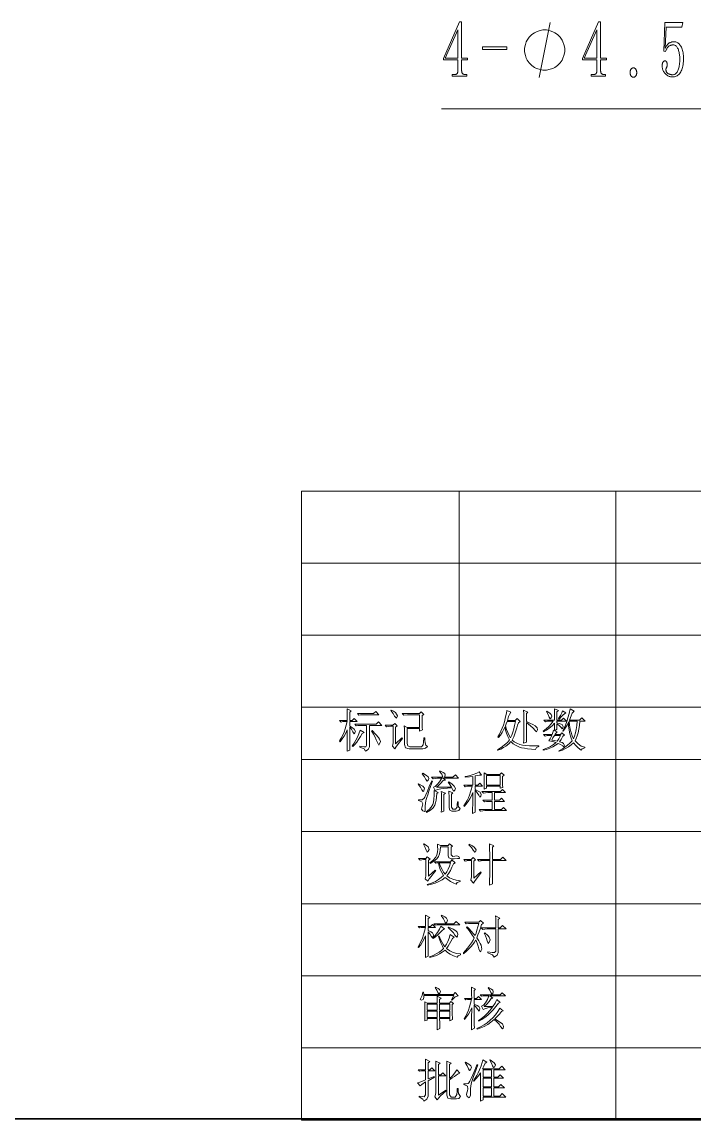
# Model space of a CAD drawing. Extents: x 21 to 293, y 5 to 205.
# Drawn here: x 110 to 152.8, y 5.2 to 75.2 of the extents above; entities that cross this region are included whole.
import ezdxf

# ---------------------------------------------------------------- set-up
doc = ezdxf.new("R2010")
doc.units = 0

msp = doc.modelspace()

# ---------------------------------------------------------------- linework, layer by layer
at = {"color": 7, "lineweight": 13}
for p, q in [((164.622, 69.617), (136.68, 69.617)), ((127.767, 45.293), (292.639, 45.293)), ((127.767, 45.293), (127.767, 5.25)), ((147.783, 45.293), (147.783, 5.25)), ((127.767, 40.704), (192.733, 40.704)), ((127.767, 36.114), (192.733, 36.114)), ((127.767, 31.524), (192.733, 31.524)), ((127.767, 28.199), (192.733, 28.199)), ((127.767, 23.609), (292.639, 23.609)), ((127.767, 19.019), (192.733, 19.019)), ((127.767, 14.429), (192.733, 14.429)), ((127.767, 9.84), (192.733, 9.84)), ((127.767, 5.25), (292.639, 5.25))]:
    msp.add_line(p, q, dxfattribs=at)
at = {"color": 7, "lineweight": 13, "ltscale": 0.42737}
msp.add_line((137.799, 45.293), (137.799, 28.199), dxfattribs=at)
at = {"color": 7, "lineweight": 35}
msp.add_line((292.64, 5.316), (20.64, 5.316), dxfattribs=at)
at = {"color": 7, "lineweight": 13}
for points in [[(137.96, 72.077), (137.961, 72.049), (137.962, 72.024), (137.965, 72), (137.968, 71.977), (137.973, 71.957), (137.979, 71.937), (137.985, 71.92), (137.992, 71.904), (138.001, 71.889), (138.01, 71.877), (138.021, 71.865), (138.033, 71.855), (138.045, 71.846), (138.059, 71.838), (138.073, 71.832), (138.089, 71.826), (138.105, 71.822), (138.122, 71.819), (138.141, 71.817), (138.16, 71.817), (138.28, 71.817), (138.28, 71.697), (137.36, 71.697), (137.36, 71.817), (137.52, 71.817), (137.544, 71.817), (137.565, 71.819), (137.585, 71.822), (137.604, 71.826), (137.62, 71.832), (137.636, 71.838), (137.649, 71.846), (137.661, 71.855), (137.672, 71.865), (137.68, 71.877), (137.688, 71.889), (137.695, 71.904), (137.701, 71.92), (137.706, 71.937), (137.71, 71.957), (137.714, 71.977), (137.717, 72), (137.719, 72.024), (137.72, 72.049), (137.72, 72.077), (137.72, 72.737), (136.8, 72.737), (136.8, 72.837), (137.82, 75.157), (137.96, 75.157), (137.96, 72.857), (138.34, 72.857), (138.34, 72.737), (137.96, 72.737)], [(146.807, 72.077), (146.808, 72.049), (146.809, 72.024), (146.812, 72), (146.815, 71.977), (146.82, 71.957), (146.825, 71.937), (146.832, 71.92), (146.839, 71.904), (146.848, 71.889), (146.857, 71.877), (146.868, 71.865), (146.879, 71.855), (146.892, 71.846), (146.905, 71.838), (146.92, 71.832), (146.935, 71.826), (146.952, 71.822), (146.969, 71.819), (146.988, 71.817), (147.007, 71.817), (147.127, 71.817), (147.127, 71.697), (146.207, 71.697), (146.207, 71.817), (146.367, 71.817), (146.39, 71.817), (146.412, 71.819), (146.432, 71.822), (146.45, 71.826), (146.467, 71.832), (146.482, 71.838), (146.496, 71.846), (146.508, 71.855), (146.518, 71.865), (146.527, 71.877), (146.535, 71.889), (146.542, 71.904), (146.548, 71.92), (146.553, 71.937), (146.557, 71.957), (146.561, 71.977), (146.564, 72), (146.566, 72.024), (146.567, 72.049), (146.567, 72.077), (146.567, 72.737), (145.647, 72.737), (145.647, 72.837), (146.667, 75.157), (146.807, 75.157), (146.807, 72.857), (147.187, 72.857), (147.187, 72.737), (146.807, 72.737)], [(151.487, 73.897), (151.538, 73.894), (151.588, 73.885), (151.635, 73.871), (151.681, 73.85), (151.725, 73.824), (151.767, 73.792), (151.807, 73.755), (151.846, 73.711), (151.882, 73.662), (151.917, 73.607), (151.949, 73.547), (151.978, 73.483), (152.004, 73.416), (152.026, 73.344), (152.045, 73.269), (152.06, 73.19), (152.072, 73.108), (152.08, 73.021), (152.085, 72.931), (152.087, 72.837), (152.085, 72.731), (152.08, 72.629), (152.071, 72.532), (152.058, 72.44), (152.042, 72.352), (152.022, 72.268), (151.999, 72.188), (151.972, 72.113), (151.941, 72.043), (151.907, 71.977), (151.869, 71.916), (151.828, 71.861), (151.783, 71.813), (151.734, 71.772), (151.682, 71.737), (151.626, 71.708), (151.567, 71.685), (151.504, 71.669), (151.437, 71.66), (151.367, 71.657), (151.316, 71.659), (151.266, 71.665), (151.217, 71.676), (151.17, 71.69), (151.125, 71.709), (151.08, 71.732), (151.037, 71.76), (150.996, 71.791), (150.956, 71.827), (150.917, 71.867), (150.881, 71.91), (150.849, 71.954), (150.82, 72.001), (150.796, 72.049), (150.775, 72.099), (150.758, 72.151), (150.744, 72.205), (150.735, 72.26), (150.729, 72.318), (150.727, 72.377), (150.728, 72.4), (150.729, 72.423), (150.732, 72.446), (150.735, 72.468), (150.74, 72.489), (150.745, 72.51), (150.752, 72.53), (150.759, 72.549), (150.768, 72.568), (150.777, 72.587), (150.787, 72.604), (150.798, 72.619), (150.81, 72.633), (150.822, 72.644), (150.835, 72.654), (150.848, 72.662), (150.862, 72.669), (150.876, 72.673), (150.891, 72.676), (150.907, 72.677), (150.923, 72.676), (150.937, 72.673), (150.951, 72.669), (150.963, 72.664), (150.975, 72.657), (150.985, 72.648), (150.995, 72.637), (151.003, 72.625), (151.011, 72.612), (151.017, 72.597), (151.023, 72.581), (151.028, 72.565), (151.032, 72.55), (151.036, 72.536), (151.04, 72.522), (151.042, 72.508), (151.044, 72.494), (151.046, 72.481), (151.047, 72.469), (151.047, 72.457), (151.047, 72.433), (151.046, 72.411), (151.044, 72.389), (151.041, 72.369), (151.037, 72.349), (151.033, 72.331), (151.028, 72.313), (151.022, 72.297), (151.015, 72.281), (151.007, 72.267), (151, 72.253), (150.993, 72.238), (150.987, 72.224), (150.982, 72.209), (150.977, 72.194), (150.974, 72.179), (150.971, 72.164), (150.969, 72.148), (150.968, 72.133), (150.967, 72.117), (150.968, 72.085), (150.972, 72.056), (150.979, 72.028), (150.988, 72.001), (151, 71.977), (151.014, 71.953), (151.031, 71.932), (151.05, 71.912), (151.072, 71.893), (151.097, 71.877), (151.123, 71.861), (151.15, 71.848), (151.178, 71.836), (151.206, 71.825), (151.235, 71.817), (151.264, 71.809), (151.294, 71.804), (151.324, 71.8), (151.355, 71.797), (151.387, 71.797), (151.43, 71.799), (151.471, 71.807), (151.51, 71.82), (151.547, 71.838), (151.582, 71.862), (151.615, 71.89), (151.646, 71.924), (151.675, 71.963), (151.702, 72.007), (151.727, 72.057), (151.75, 72.111), (151.77, 72.169), (151.788, 72.232), (151.804, 72.3), (151.817, 72.372), (151.828, 72.448), (151.836, 72.528), (151.842, 72.613), (151.846, 72.703), (151.847, 72.797), (151.846, 72.875), (151.843, 72.951), (151.837, 73.023), (151.83, 73.093), (151.82, 73.159), (151.808, 73.223), (151.793, 73.283), (151.777, 73.341), (151.758, 73.395), (151.737, 73.447), (151.714, 73.494), (151.69, 73.537), (151.663, 73.574), (151.635, 73.607), (151.605, 73.634), (151.573, 73.657), (151.539, 73.674), (151.504, 73.687), (151.466, 73.694), (151.427, 73.697), (151.396, 73.696), (151.365, 73.693), (151.336, 73.689), (151.307, 73.684), (151.28, 73.677), (151.253, 73.668), (151.228, 73.657), (151.203, 73.645), (151.18, 73.632), (151.157, 73.617), (151.135, 73.599), (151.114, 73.577), (151.092, 73.552), (151.071, 73.524), (151.05, 73.492), (151.029, 73.456), (151.008, 73.416), (150.988, 73.373), (150.967, 73.327), (150.947, 73.277), (150.827, 73.297), (150.887, 75.117), (152.047, 75.117), (151.987, 74.817), (150.987, 74.817), (150.927, 73.497), (150.955, 73.55), (150.983, 73.6), (151.011, 73.645), (151.039, 73.685), (151.067, 73.722), (151.095, 73.753), (151.123, 73.781), (151.151, 73.804), (151.179, 73.822), (151.207, 73.837), (151.235, 73.848), (151.263, 73.858), (151.291, 73.867), (151.319, 73.875), (151.347, 73.882), (151.375, 73.887), (151.403, 73.891), (151.431, 73.894), (151.459, 73.896)], [(137.72, 74.657), (136.921, 72.857), (137.72, 72.857)], [(144.527, 73.367), (144.527, 73.483), (144.469, 73.717), (144.41, 73.892), (144.352, 74.008), (144.235, 74.183), (144.06, 74.358), (143.885, 74.475), (143.769, 74.533), (143.594, 74.592), (143.36, 74.65), (143.244, 74.65), (143.127, 74.65), (142.894, 74.592), (142.719, 74.533), (142.602, 74.475), (142.427, 74.358), (142.252, 74.183), (142.135, 74.008), (142.077, 73.892), (142.019, 73.717), (141.96, 73.483), (141.96, 73.367), (141.96, 73.25), (142.019, 73.017), (142.077, 72.842), (142.135, 72.725), (142.252, 72.55), (142.427, 72.375), (142.602, 72.258), (142.719, 72.2), (142.894, 72.142), (143.127, 72.083), (143.244, 72.083), (143.36, 72.083), (143.594, 72.142), (143.769, 72.2), (143.885, 72.258), (144.06, 72.375), (144.235, 72.55), (144.352, 72.725), (144.41, 72.842), (144.469, 73.017), (144.527, 73.25)], [(146.567, 74.657), (145.767, 72.857), (146.567, 72.857)], [(139.28, 73.397), (139.28, 73.577), (140.84, 73.577), (140.84, 73.397)], [(148.907, 71.637), (148.888, 71.637), (148.869, 71.64), (148.851, 71.644), (148.834, 71.649), (148.817, 71.657), (148.802, 71.665), (148.787, 71.676), (148.773, 71.688), (148.76, 71.701), (148.747, 71.717), (148.736, 71.733), (148.726, 71.751), (148.717, 71.77), (148.709, 71.79), (148.702, 71.812), (148.697, 71.834), (148.693, 71.858), (148.69, 71.883), (148.688, 71.909), (148.687, 71.937), (148.688, 71.964), (148.69, 71.99), (148.693, 72.015), (148.697, 72.039), (148.702, 72.062), (148.709, 72.083), (148.717, 72.103), (148.726, 72.122), (148.736, 72.14), (148.747, 72.157), (148.76, 72.172), (148.773, 72.185), (148.787, 72.197), (148.802, 72.208), (148.817, 72.217), (148.834, 72.224), (148.851, 72.229), (148.869, 72.233), (148.888, 72.236), (148.907, 72.237), (148.923, 72.236), (148.938, 72.233), (148.953, 72.229), (148.968, 72.222), (148.982, 72.214), (148.996, 72.204), (149.009, 72.193), (149.022, 72.179), (149.035, 72.164), (149.047, 72.147), (149.059, 72.128), (149.069, 72.109), (149.078, 72.09), (149.086, 72.07), (149.092, 72.049), (149.098, 72.028), (149.102, 72.006), (149.105, 71.983), (149.107, 71.96), (149.107, 71.937), (149.107, 71.909), (149.105, 71.883), (149.102, 71.858), (149.098, 71.834), (149.092, 71.812), (149.086, 71.79), (149.078, 71.77), (149.069, 71.751), (149.059, 71.733), (149.047, 71.717), (149.035, 71.701), (149.022, 71.688), (149.009, 71.676), (148.996, 71.665), (148.982, 71.657), (148.968, 71.649), (148.953, 71.644), (148.938, 71.64), (148.923, 71.637)], [(130.832, 30.268), (130.832, 29.883), (130.833, 29.554), (130.835, 29.281), (130.837, 29.064), (130.84, 28.903), (130.843, 28.799), (130.66, 28.73), (130.663, 28.905), (130.666, 29.1), (130.668, 29.315), (130.67, 29.551), (130.671, 29.808), (130.671, 30.084), (130.578, 29.887), (130.473, 29.697), (130.354, 29.514), (130.223, 29.338), (130.189, 29.384), (130.291, 29.562), (130.385, 29.75), (130.47, 29.95), (130.546, 30.16), (130.613, 30.381), (130.671, 30.612), (130.384, 30.612), (130.28, 30.589), (130.189, 30.681), (130.671, 30.681), (130.67, 30.891), (130.668, 31.087), (130.665, 31.269), (130.66, 31.436), (130.935, 31.299), (130.832, 31.219), (130.832, 30.681), (130.981, 30.681), (131.108, 30.808), (131.303, 30.612), (130.832, 30.612), (130.832, 30.326), (131.014, 30.219), (131.125, 30.13), (131.2, 29.992), (131.165, 29.895), (131.108, 29.832), (131.027, 29.969), (130.938, 30.136)], [(131.326, 31.123), (132.348, 31.123), (132.486, 31.26), (132.693, 31.054), (131.521, 31.054), (131.418, 31.031)], [(133.448, 31.313), (133.471, 31.348), (133.617, 31.273), (133.758, 31.187), (133.884, 30.992), (133.804, 30.842), (133.689, 30.957), (133.6, 31.127)], [(134.321, 29.166), (134.321, 29.963), (134.318, 30.153), (134.309, 30.355), (134.493, 30.24), (135.286, 30.24), (135.286, 31.054), (134.505, 31.054), (134.286, 31.019), (134.183, 31.123), (135.274, 31.123), (135.389, 31.237), (135.55, 31.076), (135.447, 31.007), (135.448, 30.671), (135.45, 30.406), (135.453, 30.213), (135.458, 30.091), (135.286, 30.01), (135.286, 30.171), (134.482, 30.171), (134.482, 29.223), (134.525, 29.067), (134.654, 29.015), (135.401, 29.015), (135.51, 29.13), (135.534, 29.299), (135.55, 29.578), (135.608, 29.578), (135.613, 29.424), (135.631, 29.262), (135.679, 29.123), (135.78, 29.038), (135.668, 28.917), (135.493, 28.877), (134.608, 28.877), (134.393, 28.949)], [(141.69, 30.613), (141.575, 30.544), (141.522, 30.381), (141.468, 30.21), (141.414, 30.032), (141.353, 29.839), (141.277, 29.642), (141.185, 29.439), (141.305, 29.332), (141.468, 29.239), (141.673, 29.16), (141.83, 29.122), (142.029, 29.094), (142.272, 29.077), (142.557, 29.07), (142.885, 29.074), (142.885, 29.04), (142.733, 28.958), (142.667, 28.846), (142.397, 28.863), (142.159, 28.887), (141.953, 28.917), (141.777, 28.953), (141.633, 28.996), (141.43, 29.085), (141.25, 29.2), (141.093, 29.34), (140.956, 29.2), (140.777, 29.053), (140.631, 28.957), (140.46, 28.869), (140.265, 28.789), (140.242, 28.823), (140.41, 28.918), (140.562, 29.02), (140.696, 29.128), (140.87, 29.292), (141.012, 29.454), (140.904, 29.665), (140.82, 29.873), (140.76, 30.078), (140.725, 30.281), (140.635, 30.092), (140.535, 29.916), (140.428, 29.754), (140.311, 29.604), (140.265, 29.638), (140.37, 29.816), (140.464, 30.001), (140.547, 30.194), (140.618, 30.394), (140.679, 30.602), (140.757, 30.917), (140.807, 31.158), (140.828, 31.325), (141.093, 31.208), (141.007, 31.067), (140.953, 30.93), (140.874, 30.681), (141.368, 30.681), (141.495, 30.808)], [(142.081, 30.555), (142.081, 29.682), (142.084, 29.504), (142.092, 29.314), (141.908, 29.234), (141.917, 29.455), (141.92, 29.682), (141.92, 30.923), (141.917, 31.104), (141.908, 31.348), (142.173, 31.21), (142.081, 31.129), (142.081, 30.612), (142.306, 30.521), (142.492, 30.431), (142.638, 30.342), (142.771, 30.212), (142.793, 30.084), (142.724, 29.958), (142.632, 30.049), (142.52, 30.187), (142.336, 30.356)], [(143.864, 31.436), (144.117, 31.321), (144.025, 31.24), (144.025, 30.711), (144.312, 30.711), (144.439, 30.837), (144.634, 30.642), (144.025, 30.642), (144.025, 30.539), (144.239, 30.484), (144.353, 30.431), (144.416, 30.3), (144.404, 30.215), (144.37, 30.163), (144.289, 30.243), (144.177, 30.366), (144.025, 30.482), (144.025, 30.129), (143.887, 30.038), (144.048, 29.97), (143.899, 29.799), (144.255, 29.799), (144.335, 29.902), (144.508, 29.753), (144.404, 29.696), (144.295, 29.472), (144.197, 29.328), (144.351, 29.281), (144.444, 29.23), (144.508, 29.098), (144.473, 29.018), (144.393, 29.064), (144.258, 29.15), (144.106, 29.225), (143.939, 29.105), (143.76, 29.002), (143.569, 28.917), (143.367, 28.85), (143.152, 28.799), (143.14, 28.834), (143.39, 28.927), (143.612, 29.032), (143.804, 29.151), (143.968, 29.282), (143.741, 29.351), (143.52, 29.397), (143.589, 29.515), (143.703, 29.73), (143.554, 29.73), (143.41, 29.721), (143.278, 29.696), (143.175, 29.799), (143.726, 29.799), (143.772, 29.924), (143.818, 30.072), (143.876, 30.049), (143.876, 30.516), (143.715, 30.35), (143.543, 30.203), (143.359, 30.077), (143.163, 29.97), (143.14, 30.004), (143.34, 30.155), (143.514, 30.311), (143.662, 30.474), (143.784, 30.642), (143.577, 30.642), (143.433, 30.633), (143.301, 30.607), (143.198, 30.711), (143.876, 30.711), (143.874, 30.976), (143.871, 31.217)], [(143.393, 31.275), (143.568, 31.154), (143.657, 31.068), (143.703, 30.964), (143.663, 30.849), (143.6, 30.791), (143.531, 30.907), (143.465, 31.074), (143.359, 31.252)], [(144.381, 31.31), (144.588, 31.171), (144.427, 31.056), (144.321, 30.941), (144.163, 30.78), (144.129, 30.803), (144.254, 31.013), (144.338, 31.182)], [(144.864, 31.436), (145.128, 31.286), (144.99, 31.148), (144.924, 30.987), (144.818, 30.711), (145.473, 30.711), (145.611, 30.849), (145.817, 30.642), (145.484, 30.642), (145.457, 30.372), (145.42, 30.125), (145.375, 29.904), (145.321, 29.706), (145.258, 29.532), (145.186, 29.383), (145.372, 29.196), (145.579, 29.062), (145.806, 28.982), (145.806, 28.936), (145.639, 28.885), (145.576, 28.799), (145.388, 28.942), (145.224, 29.099), (145.082, 29.268), (144.924, 29.129), (144.755, 29.006), (144.573, 28.899), (144.38, 28.807), (144.174, 28.73), (144.152, 28.765), (144.354, 28.867), (144.539, 28.981), (144.707, 29.107), (144.857, 29.245), (144.99, 29.395), (144.911, 29.615), (144.849, 29.843), (144.803, 30.079), (144.773, 30.323), (144.76, 30.576), (144.672, 30.381), (144.561, 30.194), (144.427, 30.014), (144.393, 30.037), (144.482, 30.203), (144.568, 30.396), (144.648, 30.616), (144.725, 30.863), (144.796, 31.136)], [(131.498, 30.067), (131.751, 29.917), (131.636, 29.859), (131.52, 29.66), (131.401, 29.477), (131.279, 29.311), (131.155, 29.162), (131.027, 29.029), (130.993, 29.063), (131.116, 29.24), (131.228, 29.429), (131.329, 29.629), (131.419, 29.842)], [(131.487, 29.053), (131.734, 29.012), (131.854, 29.006), (131.912, 29.099), (131.912, 30.377), (131.349, 30.377), (131.246, 30.354), (131.154, 30.446), (132.521, 30.446), (132.67, 30.595), (132.888, 30.377), (132.084, 30.377), (132.084, 29.006), (132.015, 28.848), (131.831, 28.742), (131.745, 28.874), (131.487, 28.995)], [(133.551, 29.059), (133.597, 29.263), (133.597, 30.318), (133.459, 30.318), (133.316, 30.31), (133.183, 30.284), (133.08, 30.387), (133.586, 30.387), (133.7, 30.502), (133.861, 30.342), (133.758, 30.262), (133.758, 29.206), (134.16, 29.581), (134.195, 29.547), (134.017, 29.318), (133.876, 29.13), (133.77, 28.983), (133.7, 28.877)], [(140.851, 30.612), (140.805, 30.475), (140.759, 30.337), (140.823, 30.117), (140.897, 29.917), (140.984, 29.738), (141.081, 29.578), (141.156, 29.752), (141.223, 29.942), (141.282, 30.149), (141.335, 30.373), (141.38, 30.612)], [(144.806, 30.642), (144.836, 30.384), (144.878, 30.144), (144.933, 29.921), (145.001, 29.715), (145.082, 29.527), (145.15, 29.697), (145.207, 29.893), (145.253, 30.116), (145.288, 30.366), (145.312, 30.642)], [(132.257, 30.044), (132.504, 29.789), (132.665, 29.608), (132.739, 29.502), (132.785, 29.34), (132.739, 29.19), (132.682, 29.121), (132.578, 29.317), (132.526, 29.461), (132.449, 29.626), (132.348, 29.813), (132.222, 30.021)], [(143.864, 29.73), (143.775, 29.584), (143.692, 29.443), (143.856, 29.405), (144.048, 29.362), (144.152, 29.512), (144.255, 29.73)], [(135.479, 27.329), (135.729, 27.189), (135.835, 27.095), (135.87, 27.002), (135.83, 26.885), (135.767, 26.827), (135.686, 26.932), (135.6, 27.104), (135.456, 27.294)], [(137.318, 26.445), (137.214, 26.614), (137.111, 26.755), (137.134, 26.778), (137.352, 26.626), (137.478, 26.514), (137.559, 26.364), (137.519, 26.249), (137.455, 26.192), (137.421, 26.226), (137.341, 26.399), (137.063, 26.376), (136.827, 26.353), (136.634, 26.33), (136.414, 26.287), (136.272, 26.226), (136.157, 26.433), (136.272, 26.482), (136.41, 26.606), (136.556, 26.787), (136.697, 27.008), (136.421, 27.008), (136.278, 26.999), (136.146, 26.973), (136.042, 27.077), (136.766, 27.077), (136.703, 27.263), (136.559, 27.443), (136.571, 27.478), (136.793, 27.376), (136.887, 27.307), (136.915, 27.207), (136.858, 27.077), (137.409, 27.077), (137.57, 27.226), (137.766, 27.008), (136.755, 27.008), (136.927, 26.881), (136.789, 26.858), (136.608, 26.673), (136.462, 26.532), (136.352, 26.433), (136.503, 26.434), (136.714, 26.436), (136.986, 26.44)], [(138.665, 27.131), (138.469, 27.105), (138.182, 27.073), (138.182, 27.119), (138.336, 27.149), (138.506, 27.191), (138.693, 27.246), (138.936, 27.336), (139.078, 27.419), (139.227, 27.212), (139.072, 27.197), (138.814, 27.154), (138.814, 26.577), (138.986, 26.577), (139.113, 26.703), (139.296, 26.508), (138.814, 26.508), (138.814, 26.291), (139.013, 26.195), (139.13, 26.114), (139.204, 25.971), (139.176, 25.863), (139.124, 25.811), (139.044, 25.925), (138.952, 26.091), (138.814, 26.245), (138.814, 25.877), (138.815, 25.563), (138.817, 25.303), (138.819, 25.098), (138.822, 24.948), (138.825, 24.852), (138.653, 24.772), (138.657, 24.93), (138.659, 25.112), (138.662, 25.32), (138.663, 25.554), (138.664, 25.813), (138.665, 26.097), (138.577, 25.894), (138.479, 25.704), (138.371, 25.528), (138.253, 25.366), (138.125, 25.218), (138.102, 25.252), (138.21, 25.427), (138.305, 25.6), (138.388, 25.77), (138.458, 25.937), (138.533, 26.147), (138.59, 26.338), (138.63, 26.508), (138.469, 26.508), (138.326, 26.499), (138.193, 26.473), (138.09, 26.577), (138.665, 26.577)], [(139.388, 26.312), (139.395, 26.489), (139.399, 26.665), (139.4, 26.84), (139.399, 27.014), (139.395, 27.186), (139.388, 27.356), (139.561, 27.253), (140.399, 27.253), (140.503, 27.356), (140.664, 27.195), (140.56, 27.125), (140.561, 26.809), (140.565, 26.577), (140.572, 26.427), (140.411, 26.37), (140.411, 26.508), (139.549, 26.508), (139.549, 26.381)], [(135.204, 26.663), (135.497, 26.499), (135.594, 26.372), (135.554, 26.217), (135.502, 26.172), (135.433, 26.275), (135.341, 26.434), (135.181, 26.64)], [(136.1, 26.824), (135.98, 26.483), (135.88, 26.195), (135.8, 25.96), (135.74, 25.779), (135.7, 25.652), (135.68, 25.578), (135.657, 25.418), (135.646, 25.225), (135.642, 25.047), (135.64, 24.934), (135.594, 24.9), (135.485, 24.929), (135.41, 25.037), (135.445, 25.208), (135.479, 25.39), (135.428, 25.504), (135.204, 25.595), (135.204, 25.64), (135.37, 25.633), (135.456, 25.634), (135.571, 25.731), (135.613, 25.805), (135.682, 25.954), (135.778, 26.177), (135.902, 26.474), (136.054, 26.847)], [(139.549, 27.184), (139.549, 26.577), (140.411, 26.577), (140.411, 27.184)], [(136.215, 26.233), (136.467, 26.106), (136.375, 26.038), (136.364, 25.806), (136.34, 25.605), (136.303, 25.435), (136.255, 25.297), (136.147, 25.135), (135.969, 24.98), (135.721, 24.831), (135.698, 24.866), (135.888, 25.015), (136.029, 25.172), (136.123, 25.337), (136.167, 25.488), (136.197, 25.687), (136.213, 25.936)], [(136.663, 24.854), (136.671, 25.021), (136.674, 25.183), (136.674, 25.908), (136.671, 26.042), (136.663, 26.169), (136.927, 26.055), (136.824, 25.976), (136.824, 25.24), (136.826, 25.081), (136.835, 24.922)], [(137.157, 25.126), (137.157, 25.885), (137.154, 26.054), (137.145, 26.195), (137.398, 26.08), (137.306, 25.999), (137.306, 25.172), (137.409, 25.046), (137.57, 25.046), (137.674, 25.161), (137.685, 25.307), (137.697, 25.517), (137.743, 25.517), (137.748, 25.322), (137.766, 25.195), (137.869, 25.08), (137.771, 24.96), (137.616, 24.919), (137.329, 24.919), (137.2, 24.971)], [(139.239, 26.165), (140.434, 26.165), (140.56, 26.291), (140.744, 26.096), (140.043, 26.096), (140.043, 25.606), (140.376, 25.606), (140.503, 25.732), (140.687, 25.537), (140.043, 25.537), (140.043, 25.018), (140.491, 25.018), (140.629, 25.156), (140.824, 24.949), (139.446, 24.949), (139.302, 24.94), (139.17, 24.914), (139.067, 25.018), (139.894, 25.018), (139.894, 25.537), (139.687, 25.537), (139.543, 25.528), (139.411, 25.503), (139.308, 25.606), (139.894, 25.606), (139.894, 26.096), (139.618, 26.096), (139.474, 26.087), (139.342, 26.061)], [(135.525, 22.807), (135.56, 22.83), (135.716, 22.723), (135.818, 22.634), (135.887, 22.479), (135.83, 22.359), (135.767, 22.313), (135.698, 22.428), (135.637, 22.603)], [(137.283, 22.141), (137.409, 22.026), (137.651, 22.061), (137.789, 22.021), (137.823, 21.923), (137.794, 21.894), (137.704, 21.89), (137.49, 21.889), (137.306, 21.889), (137.154, 21.935), (137.111, 22.074), (137.111, 22.653), (136.605, 22.653), (136.598, 22.41), (136.559, 22.201), (136.49, 22.027), (136.375, 21.873), (136.199, 21.726), (135.962, 21.585), (135.939, 21.619), (136.15, 21.802), (136.294, 21.969), (136.37, 22.119), (136.417, 22.319), (136.433, 22.492), (136.43, 22.653), (136.421, 22.814), (136.605, 22.722), (137.099, 22.722), (137.18, 22.83), (137.375, 22.68), (137.283, 22.612)], [(138.423, 22.772), (138.435, 22.807), (138.649, 22.7), (138.785, 22.611), (138.883, 22.449), (138.843, 22.334), (138.791, 22.299), (138.687, 22.438), (138.581, 22.608)], [(139.744, 21.84), (139.744, 22.188), (139.742, 22.468), (139.738, 22.683), (139.733, 22.83), (140.009, 22.705), (139.917, 22.614), (139.917, 21.84), (140.434, 21.84), (140.583, 21.989), (140.79, 21.771), (139.917, 21.771), (139.917, 20.72), (139.92, 20.498), (139.928, 20.293), (139.733, 20.212), (139.739, 20.431), (139.743, 20.612), (139.744, 20.755), (139.744, 21.771), (139.159, 21.771), (139.331, 21.771), (139.196, 21.762), (139.067, 21.736), (138.963, 21.84)], [(135.847, 20.773), (136.284, 21.163), (136.318, 21.129), (136.15, 20.934), (136.014, 20.761), (135.9, 20.603), (135.801, 20.451), (135.629, 20.612), (135.686, 20.773), (135.686, 21.83), (135.537, 21.83), (135.318, 21.795), (135.215, 21.899), (135.675, 21.899), (135.755, 22.014), (135.962, 21.864), (135.847, 21.784)], [(136.226, 21.693), (137.249, 21.693), (137.341, 21.808), (137.547, 21.623), (137.432, 21.565), (137.342, 21.343), (137.243, 21.14), (137.135, 20.956), (137.019, 20.79), (137.196, 20.671), (137.395, 20.579), (137.616, 20.515), (137.858, 20.478), (137.858, 20.443), (137.682, 20.371), (137.616, 20.269), (137.422, 20.348), (137.24, 20.445), (137.071, 20.56), (136.915, 20.695), (136.716, 20.55), (136.502, 20.43), (136.274, 20.333), (136.033, 20.261), (135.778, 20.212), (135.767, 20.247), (136.043, 20.34), (136.285, 20.443), (136.492, 20.556), (136.664, 20.68), (136.801, 20.814), (136.69, 20.999), (136.599, 21.196), (136.529, 21.404), (136.479, 21.624), (136.421, 21.624), (136.318, 21.601)], [(138.733, 20.656), (139.182, 21.047), (139.204, 21.013), (139.023, 20.776), (138.88, 20.582), (138.776, 20.431), (138.71, 20.323), (138.538, 20.519), (138.584, 20.737), (138.584, 21.771), (138.285, 21.771), (138.389, 21.771), (138.193, 21.736), (138.09, 21.84), (138.561, 21.84), (138.687, 21.966), (138.848, 21.805), (138.733, 21.725)], [(136.536, 21.624), (136.62, 21.39), (136.709, 21.193), (136.803, 21.034), (136.904, 20.911), (137.008, 21.059), (137.102, 21.227), (137.186, 21.416), (137.26, 21.624)], [(135.824, 16.215), (135.825, 16.083), (135.829, 15.902), (135.835, 15.673), (135.652, 15.593), (135.655, 15.814), (135.658, 16.038), (135.66, 16.266), (135.662, 16.499), (135.663, 16.735), (135.663, 16.975), (135.575, 16.781), (135.471, 16.592), (135.351, 16.407), (135.215, 16.226), (135.181, 16.261), (135.283, 16.439), (135.377, 16.629), (135.462, 16.831), (135.538, 17.044), (135.605, 17.269), (135.663, 17.505), (135.387, 17.505), (135.273, 17.482), (135.181, 17.574), (135.663, 17.574), (135.662, 17.793), (135.658, 18.031), (135.652, 18.287), (135.927, 18.147), (135.824, 18.077), (135.824, 17.574), (135.973, 17.574), (136.1, 17.7), (136.295, 17.505), (135.824, 17.505), (135.824, 17.309), (136.003, 17.233), (136.105, 17.165), (136.169, 17.033), (136.14, 16.923), (136.1, 16.86), (136.019, 16.963), (135.936, 17.107), (135.824, 17.24)], [(136.663, 18.276), (136.697, 18.299), (136.894, 18.185), (137.002, 18.098), (137.065, 17.966), (137.013, 17.839), (136.938, 17.77), (136.881, 17.885), (136.803, 18.063)], [(139.623, 15.952), (139.909, 15.912), (140.054, 15.906), (140.129, 15.997), (140.129, 17.416), (139.589, 17.416), (139.445, 17.408), (139.313, 17.382), (139.21, 17.485), (140.129, 17.485), (140.129, 17.88), (140.126, 18.075), (140.117, 18.24), (140.393, 18.101), (140.29, 18.008), (140.29, 17.485), (140.416, 17.485), (140.565, 17.635), (140.784, 17.416), (140.29, 17.416), (140.29, 15.917), (140.226, 15.747), (140.037, 15.622), (139.933, 15.759), (139.623, 15.895)], [(136.64, 17.589), (136.869, 17.427), (136.737, 17.345), (136.571, 17.171), (136.437, 17.032), (136.295, 16.908), (136.146, 16.799), (136.123, 16.834), (136.271, 16.992), (136.416, 17.188), (136.543, 17.396)], [(136.18, 17.75), (137.467, 17.75), (137.616, 17.899), (137.835, 17.681), (136.559, 17.681), (136.398, 17.673), (136.284, 17.647)], [(137.122, 17.532), (137.414, 17.393), (137.6, 17.286), (137.679, 17.211), (137.72, 17.078), (137.691, 16.955), (137.651, 16.891), (137.536, 17.019), (137.436, 17.16), (137.291, 17.32), (137.099, 17.497)], [(138.153, 17.838), (139.06, 17.838), (139.152, 17.953), (139.347, 17.792), (139.233, 17.7), (139.153, 17.458), (139.075, 17.235), (138.998, 17.033), (138.922, 16.85), (139.055, 16.649), (139.147, 16.49), (139.198, 16.373), (139.238, 16.132), (139.192, 15.994), (139.141, 15.954), (139.06, 16.149), (139.012, 16.314), (138.943, 16.502), (138.853, 16.712), (138.769, 16.573), (138.67, 16.432), (138.555, 16.287), (138.421, 16.14), (138.264, 15.991), (138.084, 15.839), (138.072, 15.897), (138.208, 16.035), (138.34, 16.19), (138.469, 16.362), (138.585, 16.536), (138.683, 16.699), (138.761, 16.85), (138.606, 17.069), (138.474, 17.252), (138.365, 17.402), (138.279, 17.517), (138.313, 17.551), (138.44, 17.412), (138.566, 17.272), (138.693, 17.131), (138.819, 16.988), (138.877, 17.149), (138.937, 17.333), (138.998, 17.54), (139.06, 17.769), (138.532, 17.769), (138.388, 17.761), (138.256, 17.735)], [(137.226, 17.057), (137.478, 16.884), (137.381, 16.806), (137.272, 16.619), (137.19, 16.461), (137.098, 16.311), (136.996, 16.169), (137.206, 16.022), (137.424, 15.916), (137.649, 15.849), (137.881, 15.823), (137.881, 15.777), (137.731, 15.714), (137.674, 15.616), (137.44, 15.7), (137.234, 15.803), (137.055, 15.924), (136.904, 16.064), (136.729, 15.935), (136.545, 15.825), (136.352, 15.733), (136.15, 15.66), (135.939, 15.604), (135.916, 15.639), (136.139, 15.727), (136.341, 15.823), (136.52, 15.929), (136.677, 16.045), (136.812, 16.169), (136.731, 16.309), (136.648, 16.486), (136.564, 16.701), (136.479, 16.953), (136.525, 16.964), (136.617, 16.744), (136.709, 16.555), (136.801, 16.398), (136.892, 16.273), (136.995, 16.439), (137.085, 16.624), (137.162, 16.83)], [(139.393, 17.153), (139.428, 17.175), (139.622, 17.008), (139.721, 16.885), (139.773, 16.718), (139.715, 16.568), (139.646, 16.495), (139.589, 16.651), (139.552, 16.801), (139.487, 16.968)], [(137.306, 12.904), (137.455, 13.18), (135.548, 13.18), (135.56, 13.053), (135.514, 12.921), (135.393, 12.875), (135.318, 12.915), (135.364, 13.019), (135.442, 13.174), (135.491, 13.386), (135.537, 13.386), (135.548, 13.249), (137.444, 13.249), (137.547, 13.363), (137.743, 13.157), (137.556, 13.088), (137.341, 12.881)], [(136.284, 13.686), (136.318, 13.709), (136.462, 13.631), (136.548, 13.56), (136.605, 13.433), (136.565, 13.318), (136.502, 13.261), (136.444, 13.364), (136.387, 13.519)], [(138.759, 11.641), (138.76, 11.514), (138.764, 11.332), (138.771, 11.094), (138.587, 11.003), (138.59, 11.228), (138.593, 11.456), (138.595, 11.686), (138.597, 11.919), (138.598, 12.154), (138.598, 12.391), (138.501, 12.183), (138.394, 11.99), (138.277, 11.813), (138.15, 11.652), (138.127, 11.686), (138.226, 11.866), (138.316, 12.055), (138.397, 12.255), (138.469, 12.465), (138.533, 12.685), (138.587, 12.915), (138.334, 12.915), (138.231, 12.892), (138.139, 12.984), (138.598, 12.984), (138.597, 13.236), (138.593, 13.478), (138.587, 13.709), (138.851, 13.58), (138.759, 13.499), (138.759, 12.984), (138.909, 12.984), (139.035, 13.11), (139.23, 12.915), (138.759, 12.915), (138.759, 12.63), (138.956, 12.547), (139.064, 12.477), (139.127, 12.346), (139.104, 12.232), (139.069, 12.175), (138.966, 12.3), (138.868, 12.454), (138.759, 12.573)], [(139.403, 12.484), (139.954, 12.484), (140.086, 12.691), (140.139, 12.794), (140.195, 12.92), (140.414, 12.737), (140.299, 12.691), (140.141, 12.473), (139.976, 12.273), (139.804, 12.091), (139.625, 11.927), (139.439, 11.781), (139.246, 11.652), (139.046, 11.542), (139.035, 11.588), (139.225, 11.717), (139.408, 11.865), (139.585, 12.033), (139.756, 12.22), (139.92, 12.426), (139.635, 12.389), (139.44, 12.34), (139.334, 12.277), (139.23, 12.495), (139.351, 12.556), (139.483, 12.714), (139.606, 12.926), (139.701, 13.15), (139.334, 13.15), (139.23, 13.127), (139.138, 13.219), (140.402, 13.219), (140.54, 13.357), (140.747, 13.15), (139.747, 13.15), (139.943, 13.012), (139.839, 12.978), (139.704, 12.8), (139.558, 12.636)], [(139.644, 13.675), (139.678, 13.698), (139.866, 13.585), (139.948, 13.514), (139.977, 13.42), (139.937, 13.303), (139.874, 13.254), (139.816, 13.365), (139.75, 13.52)], [(136.41, 12.69), (136.407, 12.925), (136.398, 13.126), (136.663, 13), (136.559, 12.92), (136.559, 12.69), (137.191, 12.69), (137.272, 12.805), (137.444, 12.666), (137.363, 12.595), (137.364, 12.239), (137.366, 11.961), (137.37, 11.761), (137.375, 11.64), (137.214, 11.56), (137.214, 11.709), (136.559, 11.709), (136.561, 11.432), (136.564, 11.223), (136.571, 11.083), (136.398, 11.003), (136.405, 11.178), (136.409, 11.413), (136.41, 11.709), (135.767, 11.709), (135.767, 11.617), (135.606, 11.56), (135.612, 11.741), (135.616, 11.944), (135.617, 12.17), (135.616, 12.394), (135.612, 12.594), (135.606, 12.77), (135.767, 12.69)], [(135.767, 12.621), (135.767, 12.249), (136.41, 12.249), (136.41, 12.621)], [(136.559, 12.621), (136.559, 12.249), (137.214, 12.249), (137.214, 12.621)], [(135.767, 12.18), (135.767, 11.778), (136.41, 11.778), (136.41, 12.18)], [(136.559, 12.18), (136.559, 11.778), (137.214, 11.778), (137.214, 12.18)], [(140.391, 12.363), (140.609, 12.193), (140.506, 12.159), (140.365, 11.991), (140.22, 11.832), (140.069, 11.684), (140.301, 11.548), (140.462, 11.442), (140.551, 11.366), (140.632, 11.197), (140.603, 11.106), (140.551, 11.049), (140.437, 11.198), (140.34, 11.345), (140.202, 11.495), (140.023, 11.647), (139.825, 11.482), (139.619, 11.338), (139.403, 11.214), (139.177, 11.11), (138.943, 11.026), (138.932, 11.072), (139.165, 11.181), (139.385, 11.305), (139.589, 11.444), (139.779, 11.598), (139.954, 11.767), (140.114, 11.951), (140.26, 12.15)], [(135.158, 7.626), (135.29, 7.667), (135.459, 7.728), (135.663, 7.81), (135.663, 8.384), (135.41, 8.384), (135.273, 8.361), (135.181, 8.453), (135.663, 8.453), (135.662, 8.695), (135.658, 8.918), (135.652, 9.119), (135.927, 8.97), (135.824, 8.901), (135.824, 8.453), (135.939, 8.453), (136.065, 8.579), (136.261, 8.384), (135.824, 8.384), (135.824, 7.867), (136.203, 8.028), (136.226, 7.982), (135.824, 7.752), (135.824, 6.776), (135.752, 6.578), (135.56, 6.443), (135.488, 6.581), (135.25, 6.719), (135.25, 6.765), (135.452, 6.739), (135.577, 6.73), (135.663, 6.856), (135.663, 7.672), (135.416, 7.522), (135.318, 7.419)], [(139.75, 9.067), (139.784, 9.09), (140.031, 8.9), (140.106, 8.768), (140.048, 8.625), (139.979, 8.584), (139.922, 8.699), (139.862, 8.866)], [(136.261, 6.728), (136.318, 6.969), (136.318, 8.532), (136.315, 8.776), (136.307, 9.003), (136.582, 8.876), (136.479, 8.784), (136.479, 8.129), (136.64, 8.129), (136.766, 8.256), (136.961, 8.06), (136.479, 8.06), (136.479, 6.843), (136.95, 7.153), (136.973, 7.107), (136.778, 6.942), (136.62, 6.791), (136.497, 6.654), (136.41, 6.532)], [(137.019, 6.831), (137.019, 8.589), (137.016, 8.796), (137.007, 9.003), (137.295, 8.876), (137.18, 8.784), (137.18, 7.888), (137.37, 8.067), (137.527, 8.251), (137.651, 8.44), (137.846, 8.244), (137.728, 8.198), (137.605, 8.106), (137.496, 8.023), (137.355, 7.928), (137.18, 7.819), (137.18, 6.854), (137.295, 6.716), (137.547, 6.716), (137.662, 6.883), (137.679, 7.065), (137.685, 7.256), (137.743, 7.256), (137.747, 7.088), (137.76, 6.929), (137.881, 6.751), (137.777, 6.624), (137.628, 6.59), (137.272, 6.59), (137.076, 6.639)], [(138.107, 7.558), (138.246, 7.565), (138.365, 7.586), (138.411, 7.627), (138.477, 7.73), (138.562, 7.896), (138.666, 8.124), (138.79, 8.415), (138.934, 8.768), (138.98, 8.757), (138.882, 8.475), (138.796, 8.228), (138.721, 8.017), (138.658, 7.84), (138.587, 7.634), (138.541, 7.436), (138.52, 7.247), (138.514, 6.999), (138.52, 6.811), (138.434, 6.667), (138.313, 6.748), (138.279, 6.867), (138.29, 6.98), (138.322, 7.111), (138.348, 7.23), (138.331, 7.41), (138.107, 7.512)], [(138.199, 8.941), (138.415, 8.802), (138.543, 8.691), (138.583, 8.606), (138.532, 8.447), (138.463, 8.396), (138.394, 8.509), (138.316, 8.691), (138.176, 8.918)], [(139.152, 6.443), (139.158, 6.684), (139.162, 6.859), (139.164, 6.968), (139.164, 8.257), (139.035, 8.065), (138.893, 7.887), (138.738, 7.721), (138.704, 7.743), (138.815, 7.908), (138.918, 8.081), (139.013, 8.264), (139.1, 8.456), (139.198, 8.7), (139.269, 8.908), (139.313, 9.078), (139.554, 8.928), (139.462, 8.87), (139.368, 8.676), (139.29, 8.512), (140.347, 8.512), (140.508, 8.673), (140.738, 8.443), (140.014, 8.443), (140.014, 7.982), (140.267, 7.982), (140.416, 8.132), (140.634, 7.913), (140.014, 7.913), (140.014, 7.365), (140.312, 7.365), (140.462, 7.514), (140.68, 7.296), (140.014, 7.296), (140.014, 6.776), (140.381, 6.776), (140.542, 6.937), (140.772, 6.708), (139.324, 6.708), (139.324, 6.527)], [(139.853, 8.443), (139.324, 8.443), (139.324, 7.982), (139.853, 7.982)], [(139.324, 7.913), (139.324, 7.365), (139.853, 7.365), (139.853, 7.913)], [(139.324, 7.296), (139.324, 6.776), (139.853, 6.776), (139.853, 7.296)]]:
    msp.add_lwpolyline(points, close=True, dxfattribs=at)
msp.add_lwpolyline([(142.894, 71.617), (143.594, 75.117)], dxfattribs=at)

doc.saveas('drawing.dxf')
